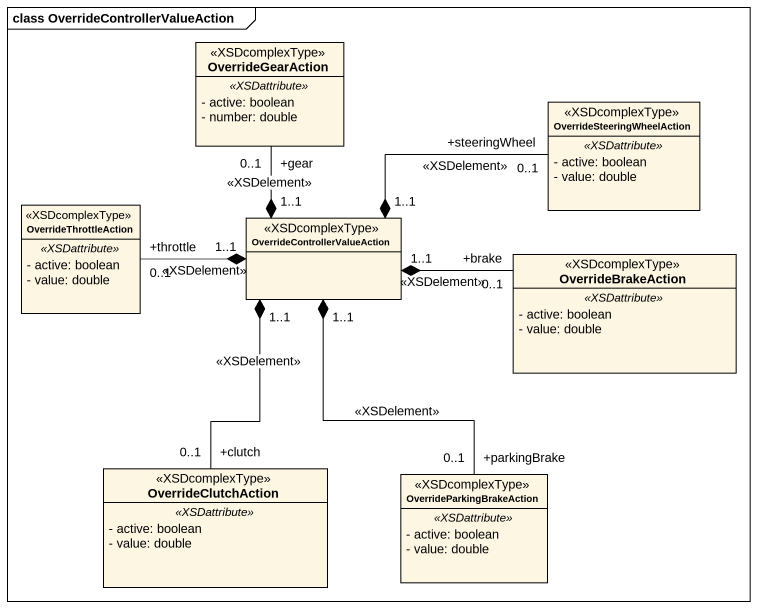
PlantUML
@startuml
mainframe class OverrideControllerValueAction
hide circle
hide empty members
skinparam classAttributeIconSize 0
class OverrideGearAction <<XSDcomplexType>> {
  .. <<XSDattribute>> ..
  - active: boolean
  - number: double
}
class OverrideSteeringWheelAction <<XSDcomplexType>> {
  .. <<XSDattribute>> ..
  - active: boolean
  - value: double
}
class OverrideThrottleAction <<XSDcomplexType>> {
  .. <<XSDattribute>> ..
  - active: boolean
  - value: double
}
class "OverrideControllerValueAction" as OverrideControllerValueActio <<XSDcomplexType>>
class OverrideBrakeAction <<XSDcomplexType>> {
  .. <<XSDattribute>> ..
  - active: boolean
  - value: double
}
class OverrideClutchAction <<XSDcomplexType>> {
  .. <<XSDattribute>> ..
  - active: boolean
  - value: double
}
class OverrideParkingBrakeAction <<XSDcomplexType>> {
  .. <<XSDattribute>> ..
  - active: boolean
  - value: double
}
OverrideControllerValueActio "1..1" *-up- "+gear\n0..1" OverrideGearAction : <<XSDelement>>
OverrideControllerValueActio "1..1" *-right- "+steeringWheel\n0..1" OverrideSteeringWheelAction : <<XSDelement>>
OverrideControllerValueActio "1..1" *-left- "+throttle\n0..1" OverrideThrottleAction : <<XSDelement>>
OverrideControllerValueActio "1..1" *-right- "+brake\n0..1" OverrideBrakeAction : <<XSDelement>>
OverrideControllerValueActio "1..1" *-- "+clutch\n0..1" OverrideClutchAction : <<XSDelement>>
OverrideControllerValueActio "1..1" *-- "+parkingBrake\n0..1" OverrideParkingBrakeAction : <<XSDelement>>
@enduml
